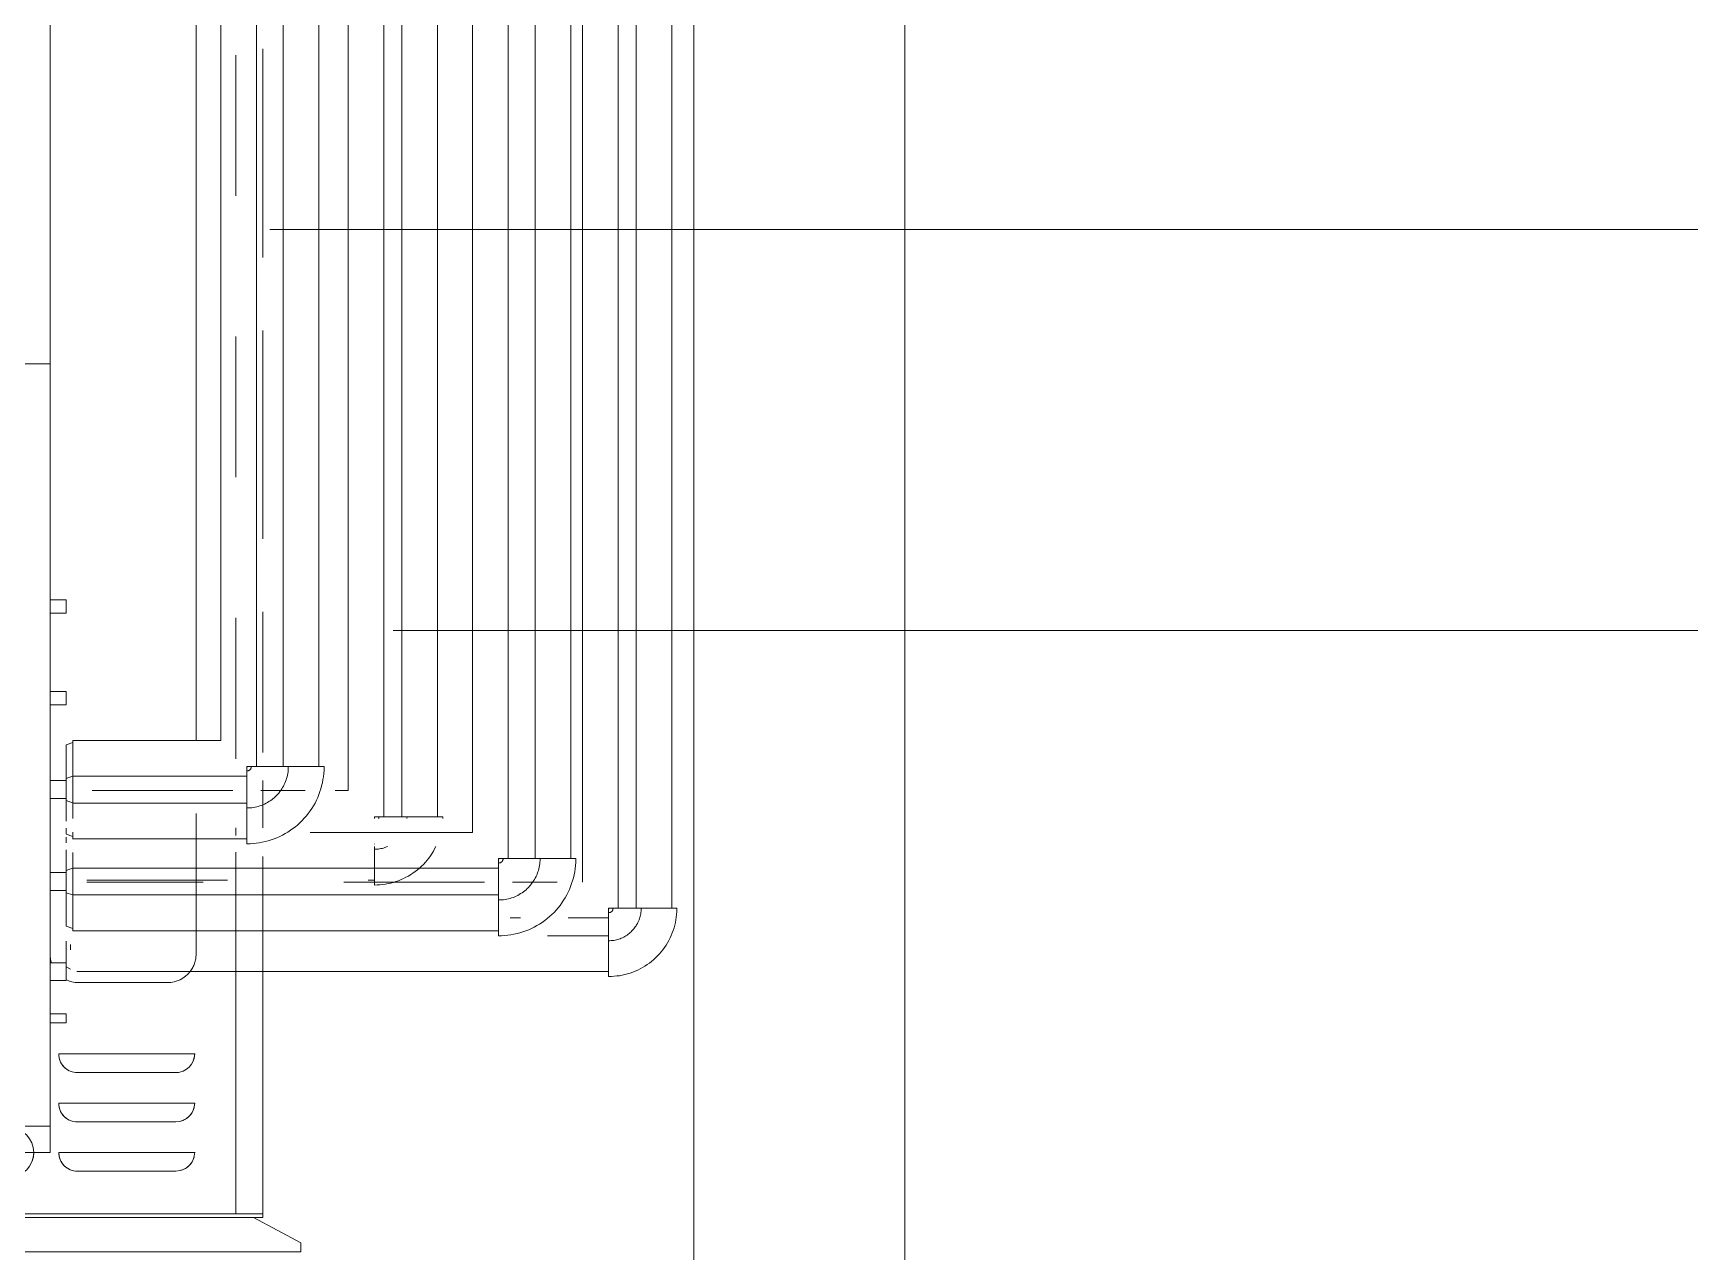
# Model space of a CAD drawing. Header units: metres. Extents: x 63 to 378, y -27 to 78.
# Drawn here: x 336.824 to 338.006, y 12.972 to 13.838 of the extents above; entities that cross this region are included whole.
import ezdxf

# ---------------------------------------------------------------- set-up
doc = ezdxf.new("R2010")
doc.units = ezdxf.units.M
doc.linetypes.add('HIDDEN JT', pattern=[0.0016, 0.001, -0.0006])
for name, color, linetype, lineweight in [('A-DETL', 7, 'HIDDEN JT', 9), ('A-WALL', 7, 'Continuous', 9), ('M-EQPM', 7, 'Continuous', 18), ('P-PIPE', 7, 'Continuous', 18), ('P-PIPE-IDEN', 7, 'Continuous', 9)]:
    doc.layers.add(name, color=color, linetype=linetype, lineweight=lineweight)

# ---------------------------------------------------------------- blocks, each defined once
blk = doc.blocks.new('Transition - Generic - REFRIGERACION SPLIT-V491-SEC 12')
at = {"layer": 'P-PIPE', "color": 1, "true_color": 0xff0000}
for p, q in [((8.3829, 17.2087), (8.3782, 17.2071)), ((8.3782, 17.2071), (8.3782, 17.1992)), ((8.3782, 17.1992), (8.3782, 17.1913)), ((8.3782, 17.1913), (8.3829, 17.1897))]:
    blk.add_line(p, q, dxfattribs=at)
blk = doc.blocks.new('USA_FJM_ODU_UB2_5ROOM_Ver_1_1 _048- 4TR_-JXH48J-AJ048 - 47000 BTU_ 208-230V_ AJ048BXJ5CH_AA-2300466-SEC 12')
at = {"layer": 'A-DETL'}
for p, q in [((8.4981, 14.181), (8.4988, 14.181)), ((8.5179, 14.181), (8.4988, 14.181)), ((8.5179, 14.181), (8.5153, 14.181)), ((8.5179, 14.1785), (8.5179, 14.181)), ((8.4988, 14.1785), (8.4981, 14.1785)), ((8.4981, 14.1785), (8.4988, 14.1785)), ((8.5179, 14.1785), (8.4988, 14.1785)), ((8.4988, 13.3223), (8.4988, 14.1785)), ((8.4988, 14.1785), (8.5179, 14.1785)), ((8.4988, 13.3223), (8.4988, 14.1785)), ((8.5179, 13.3266), (8.5179, 14.1785)), ((8.5179, 14.1785), (8.5179, 13.3266)), ((8.5179, 13.3266), (8.5179, 14.1785)), ((8.1847, 14.0823), (8.1847, 14.0822)), ((8.3782, 13.435), (8.3782, 13.4351)), ((8.3782, 13.4256), (8.3782, 13.4258)), ((8.3782, 13.37), (8.3782, 13.3701)), ((8.3782, 13.3606), (8.3782, 13.3608)), ((8.4706, 13.1834), (8.4706, 13.3352)), ((8.5179, 13.2732), (8.5179, 13.3067)), ((8.5179, 13.3067), (8.5179, 13.2732)), ((8.5179, 13.2732), (8.5179, 13.3067)), ((8.4988, 13.2678), (8.4988, 13.2731)), ((8.4988, 13.2678), (8.4988, 13.2731)), ((8.4988, 13.1712), (8.4988, 13.2559)), ((8.4988, 13.1712), (8.4988, 13.2559)), ((8.5179, 13.1712), (8.5179, 13.2528)), ((8.5179, 13.2528), (8.5179, 13.1712)), ((8.5179, 13.1712), (8.5179, 13.2528)), ((8.3782, 13.1771), (8.3782, 13.1773)), ((8.3782, 13.1646), (8.3782, 13.1648)), ((8.3782, 13.1409), (8.3782, 13.141)), ((8.3782, 13.1347), (8.3782, 13.1348))]:
    blk.add_line(p, q, dxfattribs=at)
blk.add_arc((8.4504, 13.1834), 0.0202, 322.3156, 0, dxfattribs=at)
at = {"layer": 'M-EQPM'}
for p, q in [((8.1877, 14.181), (8.1877, 14.1785)), ((8.1902, 14.181), (8.1877, 14.181)), ((8.2067, 14.181), (8.1877, 14.181)), ((8.2067, 14.181), (8.4781, 14.181)), ((8.2174, 14.1833), (8.2174, 14.181)), ((8.218, 14.1833), (8.2174, 14.1833)), ((8.247, 14.1833), (8.2174, 14.1833)), ((8.247, 14.1833), (8.2702, 14.1833)), ((8.2998, 14.1833), (8.2702, 14.1833)), ((8.2998, 14.1833), (8.2993, 14.1833)), ((8.2998, 14.181), (8.2998, 14.1833)), ((8.3119, 14.1833), (8.3119, 14.181)), ((8.3125, 14.1833), (8.3119, 14.1833)), ((8.3401, 14.1833), (8.3119, 14.1833)), ((8.3401, 14.1833), (8.3512, 14.1833)), ((8.3794, 14.1833), (8.3512, 14.1833)), ((8.3794, 14.1833), (8.3789, 14.1833)), ((8.3794, 14.181), (8.3794, 14.1833)), ((8.3922, 14.1833), (8.3922, 14.181)), ((8.3927, 14.1833), (8.3922, 14.1833)), ((8.4204, 14.1833), (8.3922, 14.1833)), ((8.4204, 14.1833), (8.459, 14.1833)), ((8.4791, 14.1833), (8.459, 14.1833)), ((8.1877, 14.1785), (8.1877, 12.9988)), ((8.2067, 14.1785), (8.1877, 14.1785)), ((8.1877, 14.1785), (8.1877, 12.9988)), ((8.1877, 14.1785), (8.2067, 14.1785)), ((8.1877, 14.1785), (8.1877, 12.9988)), ((8.2067, 13.6029), (8.2067, 14.1785)), ((8.4781, 14.1785), (8.2067, 14.1785)), ((8.2067, 14.1785), (8.4781, 14.1785)), ((8.2067, 13.6029), (8.2067, 14.1785)), ((8.1877, 14.1617), (8.1637, 14.1617)), ((8.1637, 14.1617), (8.1637, 14.1532)), ((8.1637, 13.6222), (8.1637, 14.1532)), ((8.1877, 14.1532), (8.1637, 14.1532)), ((8.3185, 14.1543), (8.2551, 14.1543)), ((8.4503, 14.1543), (8.387, 14.1543)), ((8.2349, 14.134), (8.2349, 13.6334)), ((8.3388, 13.6334), (8.3388, 14.134)), ((8.3668, 14.134), (8.3668, 13.6027)), ((8.4706, 13.3353), (8.4706, 14.1339)), ((8.1877, 14.0823), (8.1847, 14.0823)), ((8.1847, 14.0823), (8.1847, 14.0793)), ((8.1877, 14.0819), (8.1847, 14.0819)), ((8.1877, 14.0819), (8.1847, 14.0819)), ((8.1847, 14.0819), (8.1847, 14.0813)), ((8.1847, 14.0819), (8.1847, 14.0813)), ((8.1877, 14.0815), (8.1847, 14.0815)), ((8.1847, 14.0716), (8.1847, 14.0812)), ((8.1847, 14.0812), (8.1847, 14.0762)), ((8.1877, 14.0812), (8.1847, 14.0812)), ((8.1847, 14.0793), (8.1847, 14.0719)), ((8.1877, 14.0793), (8.1847, 14.0793)), ((8.1847, 14.0762), (8.1847, 14.0717)), ((8.1847, 14.0739), (8.1847, 14.0752)), ((8.1847, 14.0717), (8.1847, 14.0752)), ((8.1847, 14.0716), (8.1847, 14.0739)), ((8.1877, 14.0717), (8.1847, 14.0717)), ((8.1877, 14.0717), (8.1847, 14.0717)), ((8.1847, 14.0684), (8.1847, 14.0716)), ((8.1847, 14.0584), (8.1847, 14.0684)), ((8.1877, 14.0684), (8.1847, 14.0684)), ((8.1847, 14.0571), (8.1847, 14.0585)), ((8.1847, 14.0512), (8.1847, 14.0584)), ((8.1847, 14.0584), (8.1847, 14.0521)), ((8.1847, 14.0583), (8.1847, 14.0521)), ((8.1847, 14.0521), (8.1847, 14.0504)), ((8.1877, 14.0521), (8.1847, 14.0521)), ((8.1847, 14.0515), (8.1847, 14.0507)), ((8.1847, 14.0515), (8.1847, 14.0507)), ((8.1877, 14.0512), (8.1847, 14.0512)), ((8.1847, 14.0507), (8.1877, 14.0507)), ((8.1847, 14.0507), (8.1877, 14.0507)), ((8.1847, 14.0504), (8.1877, 14.0504)), ((8.1877, 14.0054), (8.1851, 14.0054)), ((8.1851, 14.0054), (8.1851, 14.0047)), ((8.1851, 14.0054), (8.1851, 13.9717)), ((8.1851, 13.2083), (8.1851, 13.9717)), ((8.1637, 13.6222), (8.1637, 13.6137)), ((8.1851, 13.6222), (8.1637, 13.6222)), ((8.1637, 13.6137), (8.1851, 13.6137)), ((8.2551, 13.6131), (8.3185, 13.6131)), ((8.2067, 13.5964), (8.2067, 13.6029)), ((8.3668, 13.6029), (8.2067, 13.6029)), ((8.3668, 13.6029), (8.3668, 13.5964)), ((8.1851, 13.5935), (8.1637, 13.5935)), ((8.1637, 13.5935), (8.1637, 13.585)), ((8.2067, 13.5964), (8.2067, 13.5711)), ((8.3668, 13.5711), (8.3668, 13.5964)), ((8.1637, 13.0539), (8.1637, 13.585)), ((8.1851, 13.585), (8.1637, 13.585)), ((8.2067, 13.1287), (8.2067, 13.5711)), ((8.3668, 13.5711), (8.3668, 13.1287)), ((8.3782, 13.4351), (8.3668, 13.4351)), ((8.3782, 13.4304), (8.3782, 13.4351)), ((8.3668, 13.4256), (8.3782, 13.4256)), ((8.3782, 13.4256), (8.3782, 13.4304)), ((8.3782, 13.3701), (8.3668, 13.3701)), ((8.3782, 13.3654), (8.3782, 13.3701)), ((8.3782, 13.3606), (8.3782, 13.3654)), ((8.3668, 13.3606), (8.3782, 13.3606)), ((8.3782, 13.3067), (8.3668, 13.3067)), ((8.3668, 13.294), (8.3782, 13.294)), ((8.3782, 13.2414), (8.3668, 13.2414)), ((8.3668, 13.2287), (8.3782, 13.2287)), ((8.1851, 13.2083), (8.1851, 13.1746)), ((8.1851, 13.1753), (8.1851, 13.1746)), ((8.1851, 13.1746), (8.1877, 13.1746)), ((8.3782, 13.1773), (8.3668, 13.1773)), ((8.3782, 13.1709), (8.3782, 13.1773)), ((8.3668, 13.1646), (8.3782, 13.1646)), ((8.3782, 13.1646), (8.3782, 13.1709)), ((8.387, 13.1632), (8.4504, 13.1632)), ((8.4988, 12.9988), (8.4988, 13.1711)), ((8.4988, 12.9988), (8.4988, 13.1711)), ((8.5179, 12.9988), (8.5179, 13.1711)), ((8.5179, 13.1711), (8.5179, 12.9988)), ((8.5179, 12.9988), (8.5179, 13.1711)), ((8.3782, 13.141), (8.3668, 13.141)), ((8.3782, 13.1378), (8.3782, 13.141)), ((8.2067, 13.1287), (8.2067, 13.1064)), ((8.3668, 13.1347), (8.3782, 13.1347)), ((8.3668, 13.1064), (8.3668, 13.1287)), ((8.3782, 13.1347), (8.3782, 13.1378)), ((8.2067, 13.0612), (8.2067, 13.1064)), ((8.3668, 13.1064), (8.3668, 13.0612)), ((8.4696, 13.1125), (8.373, 13.1125)), ((8.3863, 13.0993), (8.4563, 13.0993)), ((8.4696, 13.0775), (8.373, 13.0775)), ((8.2067, 13.0425), (8.2067, 13.0612)), ((8.2067, 13.0612), (8.3668, 13.0612)), ((8.2349, 13.0612), (8.2349, 13.0164)), ((8.315, 13.0164), (8.315, 13.0612)), ((8.3668, 13.0612), (8.3668, 13.0425)), ((8.3863, 13.0643), (8.4563, 13.0643)), ((8.1637, 13.0539), (8.1637, 13.0454)), ((8.1877, 13.0539), (8.1637, 13.0539)), ((8.1637, 13.0454), (8.1877, 13.0454)), ((8.2067, 12.9988), (8.2067, 13.0425)), ((8.2067, 12.9988), (8.2067, 13.0425)), ((8.3668, 13.0425), (8.2067, 13.0425)), ((8.4696, 13.0425), (8.373, 13.0425)), ((8.3863, 13.0293), (8.4563, 13.0293)), ((8.2349, 13.0164), (8.315, 13.0164)), ((8.1942, 12.9963), (8.1604, 12.9783)), ((8.1877, 12.9988), (8.2067, 12.9988)), ((8.1877, 12.9988), (8.1877, 12.9963)), ((8.2067, 12.9988), (8.1877, 12.9988)), ((8.1877, 12.9963), (8.2067, 12.9963)), ((8.1877, 12.9963), (8.1902, 12.9963)), ((8.2067, 12.9988), (8.4988, 12.9988)), ((8.4988, 12.9988), (8.2067, 12.9988)), ((8.4988, 12.9963), (8.2067, 12.9963)), ((8.4988, 12.9988), (8.5179, 12.9988)), ((8.5179, 12.9988), (8.4988, 12.9988)), ((8.4988, 12.9963), (8.5179, 12.9963)), ((8.5451, 12.9783), (8.5114, 12.9963)), ((8.5153, 12.9963), (8.5179, 12.9963)), ((8.5179, 12.9963), (8.5179, 12.9988)), ((8.1604, 12.9783), (8.1604, 12.972)), ((8.5451, 12.972), (8.5451, 12.9783)), ((8.1604, 12.972), (8.5451, 12.972))]:
    blk.add_line(p, q, dxfattribs=at)
for centre, radius, start, end in [((8.2551, 14.134), 0.0202, 90, 180), ((8.3185, 14.134), 0.0202, 0, 90), ((8.387, 14.134), 0.0202, 90, 180), ((8.4503, 14.1339), 0.0204, 0, 90), ((8.2551, 13.6334), 0.0202, 180, 270), ((8.3185, 13.6334), 0.0202, 270, 360), ((8.387, 13.1834), 0.0202, 180, 198.6471), ((8.387, 13.1834), 0.0202, 243.341, 270), ((8.4504, 13.1834), 0.0202, 270, 322.1747), ((8.3863, 13.1125), 0.0133, 179.9951, 270), ((8.3863, 13.1125), 0.0133, 192.8529, 244.2843), ((8.4563, 13.1126), 0.0133, 270, 359.9882), ((8.4563, 13.1126), 0.0133, 329.9922, 359.9882), ((8.4563, 13.1126), 0.0133, 270, 299.9961), ((8.3863, 13.0775), 0.0133, 179.9951, 270), ((8.3863, 13.0775), 0.0133, 192.8529, 244.2843), ((8.4563, 13.0776), 0.0133, 270, 359.9882), ((8.4563, 13.0776), 0.0133, 284.998, 344.9902), ((8.338, 13.0425), 0.0173, 0, 180), ((8.338, 13.0425), 0.0173, 180, 0), ((8.338, 13.0425), 0.0173, 180, 225), ((8.338, 13.0425), 0.0173, 330, 0), ((8.3863, 13.0425), 0.0133, 179.9951, 270), ((8.3863, 13.0425), 0.0133, 179.9951, 257.1422), ((8.4563, 13.0426), 0.0133, 270, 359.9882), ((8.4563, 13.0426), 0.0133, 284.998, 344.9902), ((8.338, 13.0425), 0.0173, 255, 315)]:
    blk.add_arc(centre, radius, start, end, dxfattribs=at)
blk = doc.blocks.new('Elbow - Welded - REFRIGERACION-V505-SEC 12')
at = {"layer": 'A-DETL', "color": 1, "true_color": 0xff0000, "flags": 128}
blk.add_lwpolyline([(14.4562, 14.3372), (14.4561, 14.3372), (14.456, 14.3372), (14.4558, 14.3372), (14.4557, 14.3372), (14.4556, 14.3372), (14.4555, 14.3372), (14.4553, 14.3373), (14.4552, 14.3373), (14.4551, 14.3374), (14.455, 14.3374), (14.4549, 14.3375), (14.4548, 14.3375), (14.4546, 14.3376), (14.4545, 14.3376), (14.4544, 14.3377), (14.4543, 14.3378), (14.4542, 14.3379), (14.4541, 14.3379), (14.454, 14.338), (14.4539, 14.3381), (14.4539, 14.3382), (14.4538, 14.3383), (14.4537, 14.3384), (14.4536, 14.3385), (14.4536, 14.3386), (14.4535, 14.3387), (14.4534, 14.3388), (14.4534, 14.3389), (14.4533, 14.3391), (14.4533, 14.3392), (14.4532, 14.3393), (14.4532, 14.3394), (14.4531, 14.3395), (14.4531, 14.3397), (14.4531, 14.3398), (14.4531, 14.3399), (14.4531, 14.34), (14.4531, 14.3402), (14.453, 14.3403), (14.453, 14.3403)], dxfattribs=at)
at = {"layer": 'P-PIPE', "color": 1, "true_color": 0xff0000, "flags": 128}
for points in [[(14.4268, 14.3403), (14.4268, 14.3392), (14.4269, 14.338), (14.427, 14.3368), (14.4271, 14.3356), (14.4273, 14.3345), (14.4276, 14.3333), (14.4279, 14.3322), (14.4283, 14.3311), (14.4286, 14.3299), (14.4291, 14.3289), (14.4296, 14.3278), (14.4301, 14.3267), (14.4307, 14.3257), (14.4313, 14.3247), (14.4319, 14.3237), (14.4326, 14.3227), (14.4333, 14.3218), (14.4341, 14.3209), (14.4349, 14.32), (14.4357, 14.3192), (14.4366, 14.3184), (14.4374, 14.3176), (14.4384, 14.3169), (14.4393, 14.3162), (14.4403, 14.3155), (14.4413, 14.3149), (14.4423, 14.3143), (14.4434, 14.3138), (14.4445, 14.3133), (14.4455, 14.3129), (14.4467, 14.3125), (14.4478, 14.3121), (14.4489, 14.3118), (14.4501, 14.3115), (14.4512, 14.3113), (14.4524, 14.3111), (14.4536, 14.311), (14.4547, 14.3109), (14.4559, 14.3109), (14.4562, 14.3109)], [(14.4562, 14.3372), (14.4561, 14.3372), (14.456, 14.3372), (14.4558, 14.3372), (14.4557, 14.3372), (14.4556, 14.3372), (14.4555, 14.3372), (14.4553, 14.3373), (14.4552, 14.3373), (14.4551, 14.3374), (14.455, 14.3374), (14.4549, 14.3375), (14.4548, 14.3375), (14.4546, 14.3376), (14.4545, 14.3376), (14.4544, 14.3377), (14.4543, 14.3378), (14.4542, 14.3379), (14.4541, 14.3379), (14.454, 14.338), (14.4539, 14.3381), (14.4539, 14.3382), (14.4538, 14.3383), (14.4537, 14.3384), (14.4536, 14.3385), (14.4536, 14.3386), (14.4535, 14.3387), (14.4534, 14.3388), (14.4534, 14.3389), (14.4533, 14.3391), (14.4533, 14.3392), (14.4532, 14.3393), (14.4532, 14.3394), (14.4531, 14.3395), (14.4531, 14.3397), (14.4531, 14.3398), (14.4531, 14.3399), (14.4531, 14.34), (14.4531, 14.3402), (14.453, 14.3403)]]:
    blk.add_lwpolyline(points, dxfattribs=at)
blk = doc.blocks.new('Elbow - Welded - REFRIGERACION-V495-SEC 12')
at = {"layer": 'A-DETL', "color": 11, "true_color": 0xff8080, "flags": 128}
blk.add_lwpolyline([(8.7669, 13.216), (8.7669, 13.2159), (8.7669, 13.2158), (8.7669, 13.2157), (8.7668, 13.2155), (8.7668, 13.2154), (8.7668, 13.2153), (8.7668, 13.2152), (8.7667, 13.215), (8.7667, 13.2149), (8.7666, 13.2148), (8.7666, 13.2147), (8.7665, 13.2146), (8.7665, 13.2145), (8.7664, 13.2143), (8.7663, 13.2142), (8.7663, 13.2141), (8.7662, 13.214), (8.7661, 13.2139), (8.766, 13.2138), (8.7659, 13.2138), (8.7658, 13.2137), (8.7657, 13.2136), (8.7656, 13.2135), (8.7655, 13.2134), (8.7654, 13.2134), (8.7653, 13.2133), (8.7652, 13.2132), (8.7651, 13.2132), (8.765, 13.2131), (8.7649, 13.2131), (8.7647, 13.213), (8.7646, 13.213), (8.7645, 13.213), (8.7644, 13.2129), (8.7642, 13.2129), (8.7641, 13.2129), (8.764, 13.2129), (8.7639, 13.2129), (8.7637, 13.2129), (8.7637, 13.2129)], dxfattribs=at)
at = {"layer": 'P-PIPE', "color": 11, "true_color": 0xff8080, "flags": 128}
for points in [[(8.7637, 13.1929), (8.7646, 13.1929), (8.7656, 13.193), (8.7665, 13.1931), (8.7674, 13.1932), (8.7683, 13.1934), (8.7692, 13.1936), (8.7701, 13.1938), (8.771, 13.1941), (8.7719, 13.1944), (8.7727, 13.1947), (8.7736, 13.1951), (8.7744, 13.1955), (8.7752, 13.196), (8.776, 13.1964), (8.7768, 13.197), (8.7775, 13.1975), (8.7782, 13.1981), (8.779, 13.1987), (8.7796, 13.1993), (8.7803, 13.1999), (8.7809, 13.2006), (8.7815, 13.2013), (8.7821, 13.202), (8.7826, 13.2028), (8.7832, 13.2035), (8.7836, 13.2043), (8.7841, 13.2051), (8.7845, 13.206), (8.7849, 13.2068), (8.7853, 13.2077), (8.7856, 13.2085), (8.7859, 13.2094), (8.7861, 13.2103), (8.7863, 13.2112), (8.7865, 13.2121), (8.7866, 13.213), (8.7867, 13.2139), (8.7868, 13.2149), (8.7868, 13.2158), (8.7868, 13.216)], [(8.7669, 13.216), (8.7669, 13.2159), (8.7669, 13.2158), (8.7669, 13.2157), (8.7668, 13.2155), (8.7668, 13.2154), (8.7668, 13.2153), (8.7668, 13.2152), (8.7667, 13.215), (8.7667, 13.2149), (8.7666, 13.2148), (8.7666, 13.2147), (8.7665, 13.2146), (8.7665, 13.2145), (8.7664, 13.2143), (8.7663, 13.2142), (8.7663, 13.2141), (8.7662, 13.214), (8.7661, 13.2139), (8.766, 13.2138), (8.7659, 13.2138), (8.7658, 13.2137), (8.7657, 13.2136), (8.7656, 13.2135), (8.7655, 13.2134), (8.7654, 13.2134), (8.7653, 13.2133), (8.7652, 13.2132), (8.7651, 13.2132), (8.765, 13.2131), (8.7649, 13.2131), (8.7647, 13.213), (8.7646, 13.213), (8.7645, 13.213), (8.7644, 13.2129), (8.7642, 13.2129), (8.7641, 13.2129), (8.764, 13.2129), (8.7639, 13.2129), (8.7637, 13.2129)]]:
    blk.add_lwpolyline(points, dxfattribs=at)
blk = doc.blocks.new('Elbow - Welded - REFRIGERACION-V496-SEC 12')
at = {"layer": 'A-DETL', "color": 11, "true_color": 0xff8080}
blk.add_line((8.5973, 13.2599), (8.5973, 13.2579), dxfattribs=at)
blk.add_line((8.5973, 13.2599), (8.5973, 13.2579), dxfattribs=at)
at = {"layer": 'A-DETL', "color": 11, "true_color": 0xff8080, "flags": 128}
for points in [[(8.6005, 13.281), (8.6005, 13.2809), (8.6005, 13.2808), (8.6005, 13.2807), (8.6005, 13.2805), (8.6005, 13.2804), (8.6004, 13.2803), (8.6004, 13.2802), (8.6004, 13.28), (8.6003, 13.2799)], [(8.5973, 13.2579), (8.5983, 13.2579), (8.5992, 13.258), (8.6001, 13.2581), (8.601, 13.2582), (8.6019, 13.2584), (8.6028, 13.2586), (8.6037, 13.2588), (8.6046, 13.2591), (8.6055, 13.2594), (8.6063, 13.2598), (8.6067, 13.2599)]]:
    blk.add_lwpolyline(points, dxfattribs=at)
at = {"layer": 'P-PIPE', "color": 11, "true_color": 0xff8080, "flags": 128}
for points in [[(8.6005, 13.281), (8.6005, 13.2809), (8.6005, 13.2808), (8.6005, 13.2807), (8.6005, 13.2805), (8.6005, 13.2804), (8.6004, 13.2803), (8.6004, 13.2802), (8.6004, 13.28), (8.6003, 13.2799)], [(8.6204, 13.2799), (8.6205, 13.2808), (8.6205, 13.281)]]:
    blk.add_lwpolyline(points, dxfattribs=at)

msp = doc.modelspace()

# ---------------------------------------------------------------- linework, layer by layer
at = {"layer": 'A-DETL', "color": 1, "true_color": 0xff0000}
for p, q in [((336.9753, 13.3164), (336.9753, 13.3167)), ((336.9753, 13.2656), (336.9753, 13.2618)), ((336.9753, 13.2654), (336.9753, 13.2655)), ((337.1541, 13.251), (337.1541, 13.2513))]:
    msp.add_line(p, q, dxfattribs=at)
at = {"layer": 'A-DETL', "color": 11, "true_color": 0xff8080}
for p, q in [((336.9653, 13.2996), (336.8615, 13.2996)), ((337.0168, 13.2996), (336.9852, 13.2996)), ((337.0659, 13.2808), (337.0659, 13.281)), ((337.0659, 13.2615), (337.0659, 13.2618)), ((337.0659, 13.2599), (337.0659, 13.2325)), ((337.0659, 13.2361), (337.0659, 13.2599)), ((336.8615, 13.2361), (337.0659, 13.2361)), ((337.1442, 13.2346), (336.8615, 13.2346)), ((337.1958, 13.2346), (337.1641, 13.2346)), ((337.1697, 13.2092), (337.1623, 13.2092)), ((337.2323, 13.2158), (337.2323, 13.216)), ((336.8468, 13.1781), (336.8468, 13.1764))]:
    msp.add_line(p, q, dxfattribs=at)
at = {"layer": 'A-DETL', "color": 11, "true_color": 0xff8080, "flags": 128}
msp.add_lwpolyline([(337.0659, 13.2325), (337.0679, 13.2326), (337.0698, 13.2327), (337.0718, 13.2329), (337.0737, 13.2331), (337.0756, 13.2335), (337.0775, 13.2339), (337.0794, 13.2344), (337.0812, 13.235), (337.083, 13.2356), (337.0848, 13.2364), (337.0866, 13.2371), (337.0883, 13.238), (337.0901, 13.2389), (337.0917, 13.2399), (337.0933, 13.241), (337.0949, 13.2421), (337.0965, 13.2433), (337.0979, 13.2446), (337.0994, 13.2459), (337.1007, 13.2472), (337.1021, 13.2487), (337.1033, 13.2501), (337.1045, 13.2517), (337.1057, 13.2532), (337.1068, 13.2548), (337.1078, 13.2565), (337.1087, 13.2582), (337.1096, 13.2599)], dxfattribs=at)
at = {"layer": 'A-WALL', "color": 253, "true_color": 0xaaaaaa}
for p, q in [((337.2928, 14.6907), (337.2928, 11.4)), ((337.4428, 11.4), (337.4428, 14.6907))]:
    msp.add_line(p, q, dxfattribs=at)
at = {"layer": 'P-PIPE', "color": 1, "true_color": 0xff0000}
for p, q in [((336.9567, 14.6237), (336.9567, 13.3353)), ((337.0265, 13.3167), (337.0265, 14.6237)), ((337.1355, 14.6237), (337.1355, 13.2699)), ((337.2054, 13.2513), (337.2054, 14.6237)), ((336.9821, 14.6076), (336.9821, 13.3167)), ((337.0011, 13.3167), (337.0011, 14.6076)), ((337.1609, 14.6076), (337.1609, 13.2513)), ((337.18, 13.2513), (337.18, 14.6076)), ((336.8516, 13.3337), (336.8468, 13.3321)), ((336.8468, 13.3321), (336.8468, 13.2778)), ((336.9567, 13.3353), (336.8516, 13.3353)), ((336.8516, 13.3353), (336.8516, 13.2798)), ((337.0301, 13.3167), (336.9753, 13.3167)), ((336.9753, 13.3163), (336.9753, 13.2656)), ((336.9753, 13.3099), (336.8516, 13.3099)), ((336.8516, 13.2908), (336.9753, 13.2908)), ((336.8468, 13.2729), (336.8468, 13.2688)), ((336.8468, 13.2686), (336.8516, 13.267)), ((336.8516, 13.2701), (336.8516, 13.2652)), ((337.1355, 13.2699), (337.0202, 13.2699)), ((336.8468, 13.2665), (336.8468, 13.2625)), ((336.8468, 13.2576), (336.8468, 13.2033)), ((336.8516, 13.2654), (336.9753, 13.2654)), ((336.8516, 13.2556), (336.8516, 13.2001)), ((337.209, 13.2513), (337.1541, 13.2513)), ((337.1541, 13.251), (337.1541, 13.1965)), ((337.1541, 13.2445), (336.8516, 13.2445)), ((336.8516, 13.2255), (337.1541, 13.2255)), ((336.8468, 13.2033), (336.8516, 13.2017)), ((336.8516, 13.2001), (337.1541, 13.2001))]:
    msp.add_line(p, q, dxfattribs=at)
at = {"layer": 'P-PIPE', "color": 11, "true_color": 0xff8080}
for p, q in [((337.0473, 14.6269), (337.0473, 13.2996)), ((337.1108, 13.281), (337.1108, 14.6269)), ((337.2137, 14.6269), (337.2137, 13.2346)), ((337.2772, 13.216), (337.2772, 14.6269)), ((337.0727, 14.61), (337.0727, 13.281)), ((337.0854, 13.281), (337.0854, 14.61)), ((337.2391, 14.61), (337.2391, 13.216)), ((337.2518, 13.216), (337.2518, 14.61)), ((337.0473, 13.2996), (337.0379, 13.2996)), ((337.1145, 13.281), (337.0659, 13.281)), ((337.0659, 13.2807), (337.0659, 13.2799)), ((337.2323, 13.2092), (337.2035, 13.2092)), ((337.2808, 13.216), (337.2323, 13.216)), ((337.2323, 13.2157), (337.2323, 13.1675)), ((336.8468, 13.1926), (336.8468, 13.1781)), ((336.85, 13.1903), (336.85, 13.1866)), ((337.1889, 13.1965), (337.2323, 13.1965)), ((336.8468, 13.1743), (336.85, 13.1727)), ((336.8545, 13.1711), (337.2323, 13.1711))]:
    msp.add_line(p, q, dxfattribs=at)
at = {"layer": 'P-PIPE', "color": 1, "true_color": 0xff0000, "flags": 128}
for points in [[(336.9753, 13.2618), (336.9775, 13.2619), (336.9797, 13.262), (336.9818, 13.2622), (336.984, 13.2625), (336.9862, 13.2629), (336.9883, 13.2634), (336.9904, 13.2639), (336.9925, 13.2646), (336.9946, 13.2653), (336.9966, 13.2661), (336.9986, 13.267), (337.0006, 13.268), (337.0025, 13.2691), (337.0044, 13.2702), (337.0063, 13.2714), (337.008, 13.2727), (337.0098, 13.274), (337.0114, 13.2754), (337.0131, 13.2769), (337.0146, 13.2785), (337.0161, 13.2801), (337.0176, 13.2817), (337.0189, 13.2834), (337.0202, 13.2852), (337.0214, 13.287), (337.0226, 13.2889), (337.0237, 13.2908), (337.0247, 13.2928), (337.0256, 13.2948), (337.0264, 13.2968), (337.0272, 13.2989), (337.0278, 13.3009), (337.0284, 13.3031), (337.0289, 13.3052), (337.0293, 13.3074), (337.0297, 13.3095), (337.0299, 13.3117), (337.0301, 13.3139), (337.0301, 13.3161), (337.0301, 13.3167)], [(337.1541, 13.1965), (337.1563, 13.1965), (337.1585, 13.1966), (337.1607, 13.1969), (337.1629, 13.1972), (337.165, 13.1975), (337.1672, 13.198), (337.1693, 13.1986), (337.1714, 13.1992), (337.1735, 13.2), (337.1755, 13.2008), (337.1775, 13.2017), (337.1795, 13.2027), (337.1814, 13.2037), (337.1833, 13.2048), (337.1851, 13.206), (337.1869, 13.2073), (337.1886, 13.2087), (337.1903, 13.2101), (337.1919, 13.2116), (337.1935, 13.2131), (337.195, 13.2147), (337.1964, 13.2164), (337.1978, 13.2181), (337.1991, 13.2199), (337.2003, 13.2217), (337.2015, 13.2235), (337.2025, 13.2255), (337.2035, 13.2274), (337.2044, 13.2294), (337.2053, 13.2314), (337.206, 13.2335), (337.2067, 13.2356), (337.2073, 13.2377), (337.2078, 13.2398), (337.2082, 13.242), (337.2085, 13.2442), (337.2088, 13.2463), (337.2089, 13.2485), (337.209, 13.2507), (337.209, 13.2513)]]:
    msp.add_lwpolyline(points, dxfattribs=at)
at = {"layer": 'P-PIPE', "color": 11, "true_color": 0xff8080, "flags": 128}
for points in [[(337.1144, 13.2799), (337.1145, 13.2805), (337.1145, 13.281)], [(337.2323, 13.1675), (337.2343, 13.1676), (337.2362, 13.1677), (337.2381, 13.1679), (337.24, 13.1681), (337.242, 13.1685), (337.2438, 13.1689), (337.2457, 13.1694), (337.2476, 13.17), (337.2494, 13.1706), (337.2512, 13.1713), (337.253, 13.1721), (337.2547, 13.173), (337.2564, 13.1739), (337.2581, 13.1749), (337.2597, 13.176), (337.2613, 13.1771), (337.2628, 13.1783), (337.2643, 13.1796), (337.2657, 13.1809), (337.2671, 13.1822), (337.2684, 13.1836), (337.2697, 13.1851), (337.2709, 13.1866), (337.2721, 13.1882), (337.2731, 13.1898), (337.2742, 13.1915), (337.2751, 13.1932), (337.276, 13.1949), (337.2768, 13.1967), (337.2775, 13.1985), (337.2782, 13.2003), (337.2788, 13.2021), (337.2793, 13.204), (337.2798, 13.2059), (337.2801, 13.2078), (337.2804, 13.2097), (337.2806, 13.2116), (337.2808, 13.2136), (337.2808, 13.2155), (337.2808, 13.216)]]:
    msp.add_lwpolyline(points, dxfattribs=at)
at = {"layer": 'P-PIPE', "color": 1, "true_color": 0xff0000}
for centre, end in [((336.9753, 13.3167), 0), ((336.9753, 13.3167), 315), ((337.1541, 13.2513), 0), ((337.1541, 13.2513), 315)]:
    msp.add_arc(centre, 0.00035, 270, end, dxfattribs=at)
at = {"layer": 'P-PIPE', "color": 11, "true_color": 0xff8080}
for centre in [(337.0659, 13.281), (337.2323, 13.216)]:
    msp.add_arc(centre, 0.000329, 270, 0, dxfattribs=at)
at = {"layer": 'P-PIPE-IDEN'}
for p, q in [((336.9916, 13.6984), (338.0061, 13.6984)), ((337.0791, 13.4134), (338.0061, 13.4134))]:
    msp.add_line(p, q, dxfattribs=at)

# ---------------------------------------------------------------- block references
at = {"layer": 'A-DETL'}
msp.add_blockref('USA_FJM_ODU_UB2_5ROOM_Ver_1_1 _048- 4TR_-JXH48J-AJ048 - 47000 BTU_ 208-230V_ AJ048BXJ5CH_AA-2300466-SEC 12', (328.4686, 0), dxfattribs=at)
at = {"layer": 'A-DETL', "color": 1, "true_color": 0xff0000, "rotation": 90}
for p in [(351.3156, -1.1395), (351.4945, -1.2049)]:
    msp.add_blockref('Elbow - Welded - REFRIGERACION-V505-SEC 12', p, dxfattribs=at)
at = {"layer": 'A-DETL', "color": 11, "true_color": 0xff8080}
for name in ['Elbow - Welded - REFRIGERACION-V496-SEC 12', 'Elbow - Welded - REFRIGERACION-V495-SEC 12']:
    msp.add_blockref(name, (328.4686, 0), dxfattribs=at)
at = {"layer": 'P-PIPE', "color": 1, "true_color": 0xff0000}
for p in [(328.4686, -3.8988), (328.4686, -3.9642)]:
    msp.add_blockref('Transition - Generic - REFRIGERACION SPLIT-V491-SEC 12', p, dxfattribs=at)

doc.saveas('drawing.dxf')
